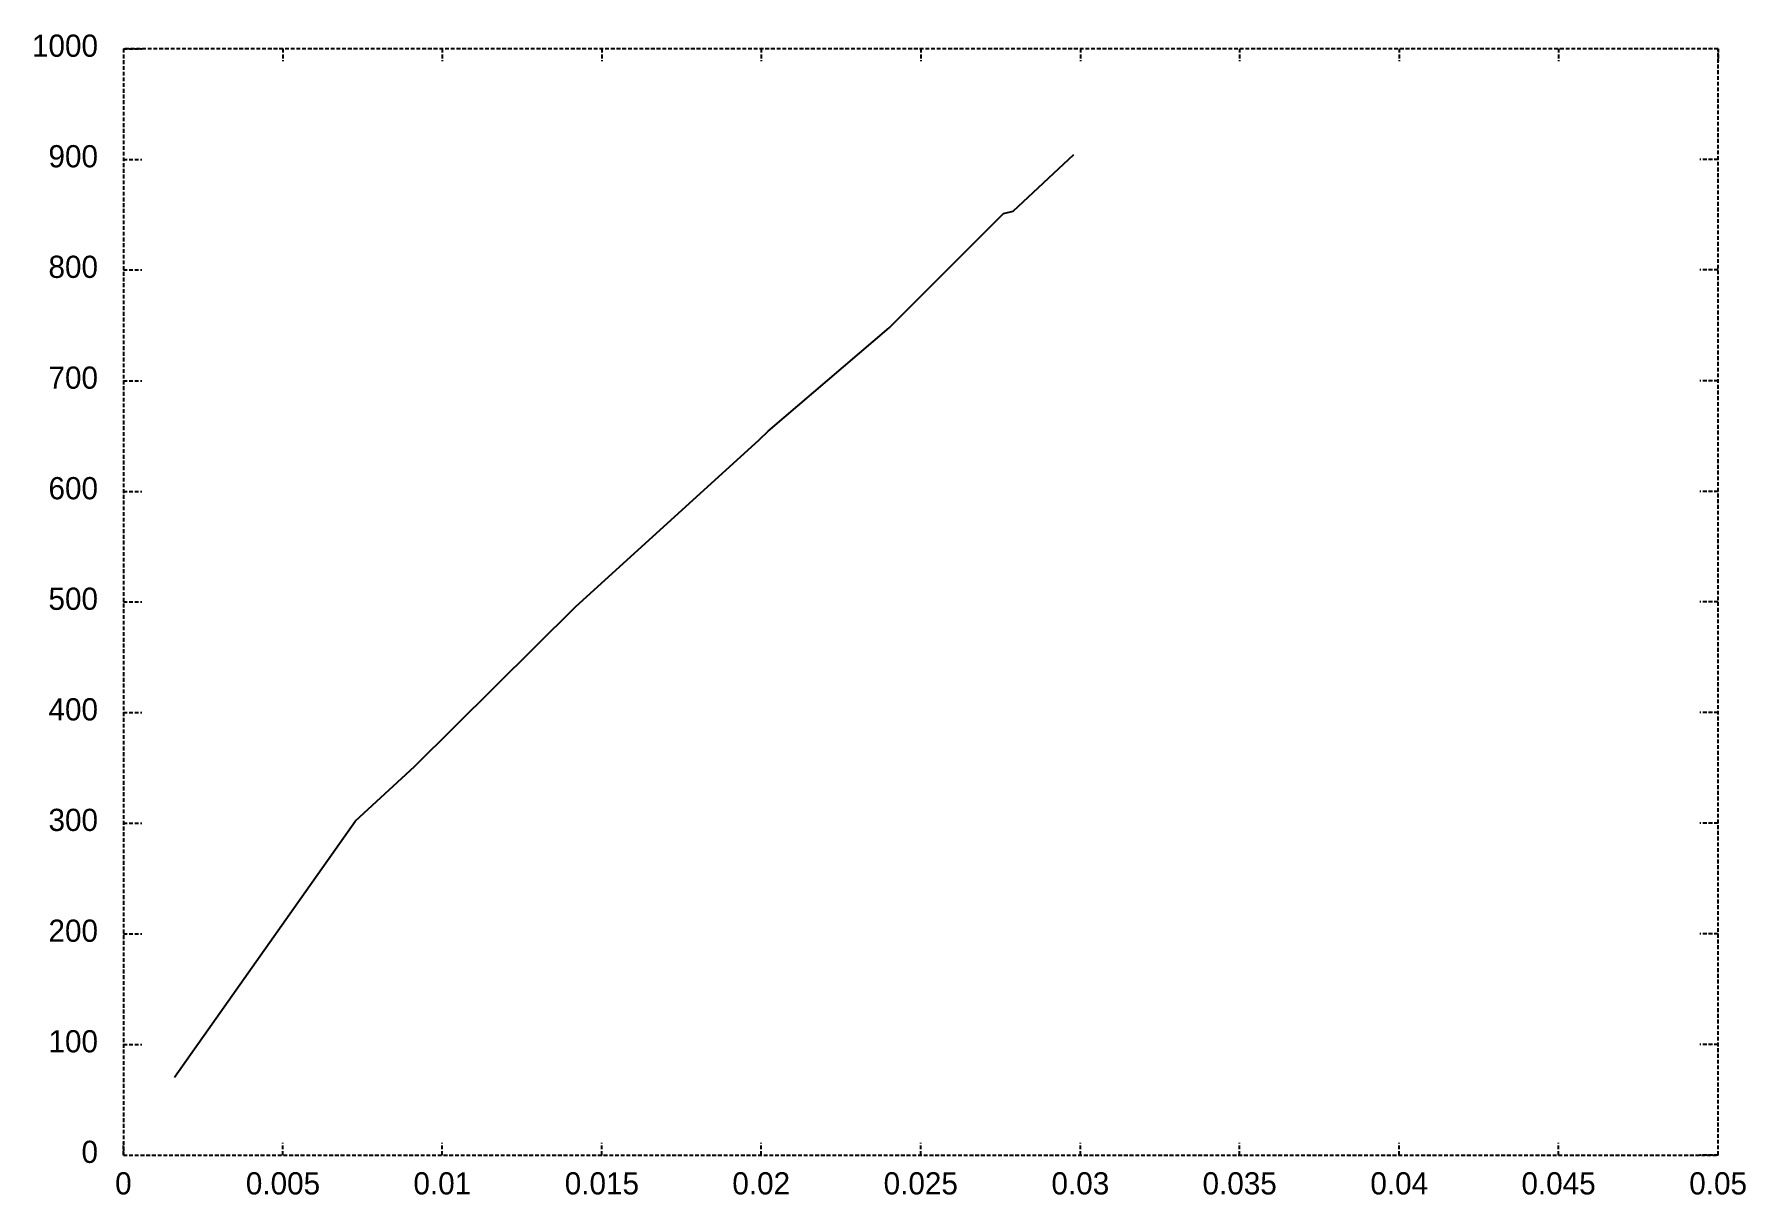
# Model space of a CAD drawing. Extents: x 5 to 117, y 2 to 78.
import ezdxf
from ezdxf.enums import TextEntityAlignment as Align

# ---------------------------------------------------------------- set-up
doc = ezdxf.new("R2010")
doc.units = 0
doc.linetypes.add('HIDDEN', pattern=[0.375, 0.25, -0.125])
doc.layers.get('0').update_dxf_attribs({"linetype": 'CONTINUOUS'})
doc.layers.add('2', color=2, linetype='HIDDEN')

msp = doc.modelspace()

# ---------------------------------------------------------------- linework, layer by layer
at = {"linetype": 'CONTINUOUS'}
msp.add_lwpolyline([(14.383, 9.233), (14.383, 9.233), (26.267, 26.05), (30.133, 29.6), (40.683, 40.083), (52.733, 51.033), (53.333, 51.6), (61.267, 58.367), (68.767, 65.867), (69.4, 66.033), (73.367, 69.733)], dxfattribs=at)
at = {"layer": '2', "linetype": 'HIDDEN'}
for points in [[(11.033, 76.667), (12.233, 76.667)], [(11.033, 76.667), (11.033, 75.867)], [(11.033, 4.133), (115.633, 4.133), (115.633, 76.667), (11.033, 76.667), (11.033, 4.133)], [(21.5, 76.667), (21.5, 75.867)], [(31.95, 76.667), (31.95, 75.867)], [(42.417, 76.667), (42.417, 75.867)], [(52.867, 76.667), (52.867, 75.867)], [(63.333, 76.667), (63.333, 75.867)], [(73.8, 76.667), (73.8, 75.867)], [(84.25, 76.667), (84.25, 75.867)], [(94.717, 76.667), (94.717, 75.867)], [(105.167, 76.667), (105.167, 75.867)], [(115.633, 76.667), (114.433, 76.667)], [(115.633, 76.667), (115.633, 75.867)], [(11.033, 69.417), (12.233, 69.417)], [(115.633, 69.417), (114.433, 69.417)], [(11.033, 62.167), (12.233, 62.167)], [(115.633, 62.167), (114.433, 62.167)], [(11.033, 54.9), (12.233, 54.9)], [(115.633, 54.9), (114.433, 54.9)], [(11.033, 47.65), (12.233, 47.65)], [(115.633, 47.65), (114.433, 47.65)], [(11.033, 40.4), (12.233, 40.4)], [(115.633, 40.4), (114.433, 40.4)], [(11.033, 33.15), (12.233, 33.15)], [(115.633, 33.15), (114.433, 33.15)], [(11.033, 25.9), (12.233, 25.9)], [(115.633, 25.9), (114.433, 25.9)], [(11.033, 18.633), (12.233, 18.633)], [(115.633, 18.633), (114.433, 18.633)], [(11.033, 11.383), (12.233, 11.383)], [(115.633, 11.383), (114.433, 11.383)], [(11.033, 4.133), (11.033, 4.933)], [(21.5, 4.133), (21.5, 4.933)], [(31.95, 4.133), (31.95, 4.933)], [(42.417, 4.133), (42.417, 4.933)], [(52.867, 4.133), (52.867, 4.933)], [(63.333, 4.133), (63.333, 4.933)], [(73.8, 4.133), (73.8, 4.933)], [(84.25, 4.133), (84.25, 4.933)], [(94.717, 4.133), (94.717, 4.933)], [(105.167, 4.133), (105.167, 4.933)], [(115.633, 4.133), (115.633, 4.933)], [(11.033, 4.133), (12.233, 4.133)], [(115.633, 4.133), (114.433, 4.133)]]:
    msp.add_lwpolyline(points, dxfattribs=at)

# ---------------------------------------------------------------- texts
for s, p in [('1000', (9.367, 76.147)), ('900', (9.367, 68.897)), ('800', (9.367, 61.647)), ('700', (9.367, 54.38)), ('600', (9.367, 47.13)), ('500', (9.367, 39.88)), ('400', (9.367, 32.63)), ('300', (9.367, 25.38)), ('200', (9.367, 18.113)), ('100', (9.367, 10.863)), ('0', (9.367, 3.613))]:
    msp.add_text(s, height=1.456).set_placement(p, align=Align.RIGHT)
for s, p in [('0', (11.033, 1.547)), ('0.005', (21.5, 1.547)), ('0.01', (31.95, 1.547)), ('0.015', (42.417, 1.547)), ('0.02', (52.867, 1.547)), ('0.025', (63.333, 1.547)), ('0.03', (73.8, 1.547)), ('0.035', (84.25, 1.547)), ('0.04', (94.717, 1.547)), ('0.045', (105.167, 1.547)), ('0.05', (115.633, 1.547))]:
    msp.add_text(s, height=1.456).set_placement(p, align=Align.CENTER)

doc.saveas('drawing.dxf')
